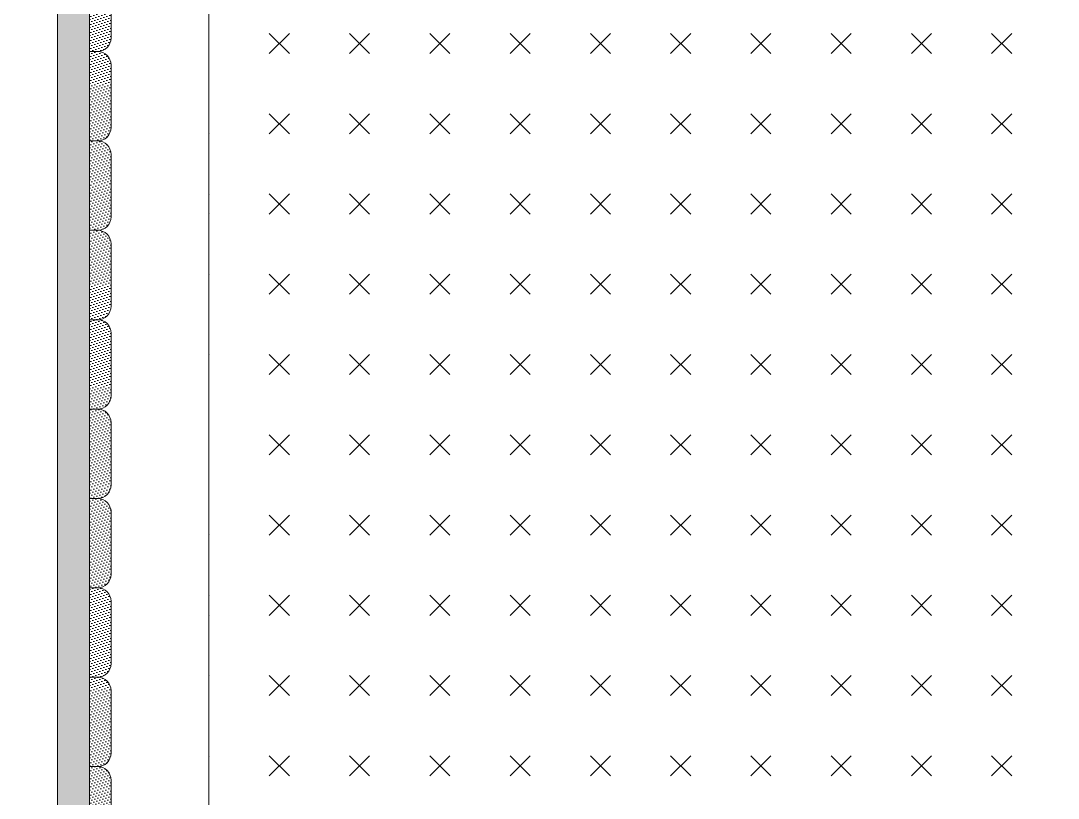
# Model space of a CAD drawing. Header units: millimetres. Extents: x 6676 to 14342, y 3639 to 5293.
# Drawn here: x 6981.9 to 7040, y 4723.4 to 4766.9 of the extents above; entities that cross this region are included whole.
import ezdxf

# ---------------------------------------------------------------- set-up
doc = ezdxf.new("R2010")
doc.units = ezdxf.units.MM
doc.layers.add('1 - bed panels', color=170, linetype='Continuous', lineweight=9)
doc.layers.add('1 - plaster', color=1, linetype='Continuous', lineweight=9)
doc.layers.add('A-dim-work', color=8, linetype='Continuous')
pattern_1 = [(135, (666.09273, -2021.59588), (-0.168379802, -0.056126601), [0, -0.15875])]

# ---------------------------------------------------------------- blocks, each defined once
blk = doc.blocks.new('nhyv')
at = {"layer": '1 - bed panels', "true_color": 0xc2c2c2}
h = blk.add_hatch(dxfattribs=at)
h.set_pattern_fill('CROSS', color=9, scale=0.5, angle=135)
h.set_pattern_definition([(135, (-268.083, -3.452), (-4.490128, 4e-16), [1.5875, -4.7625]), (225, (-268.083, -2.3296), (-4e-16, -4.490128), [1.5875, -4.7625])])
edge = h.paths.add_edge_path()
edge.add_line((59.654, 1298.726), (139.654, 1298.726))
edge.add_arc((139.654, 1293.726), 5, 0, 90, ccw=False)
edge.add_line((144.654, 1293.726), (144.654, 1103.726))
edge.add_arc((139.654, 1103.726), 5, -90, 0, ccw=False)
edge.add_line((139.654, 1098.726), (59.654, 1098.726))
edge.add_arc((59.654, 1103.726), 5, 180, 270, ccw=False)
edge.add_line((54.654, 1103.726), (54.654, 1293.726))
edge.add_arc((59.654, 1293.726), 5, 90, 180, ccw=False)
edge = h.paths.add_edge_path(flags=16)
edge.add_line((134.654, 1290.726), (134.654, 1261.726))
edge.add_arc((131.654, 1261.726), 3, -90, 0, ccw=False)
edge.add_line((131.654, 1258.726), (67.654, 1258.726))
edge.add_arc((67.654, 1261.726), 3, 180, 270, ccw=False)
edge.add_line((64.654, 1261.726), (64.654, 1290.726))
edge.add_arc((67.654, 1290.726), 3, 90, 180, ccw=False)
edge.add_line((67.654, 1293.726), (131.654, 1293.726))
edge.add_arc((131.654, 1290.726), 3, 0, 90, ccw=False)
at = {"layer": '1 - bed panels', "color": 9, "true_color": 0xc2c2c2}
blk.add_lwpolyline([(59.654, 1298.726), (139.654, 1298.726, -0.414214), (144.654, 1293.726), (144.654, 1103.726, -0.414214), (139.654, 1098.726), (59.654, 1098.726, -0.414214), (54.654, 1103.726), (54.654, 1293.726, -0.414214)], format="xyb", close=True, dxfattribs=at)
blk = doc.blocks.new('bed')
at = {"layer": '1 - bed panels', "true_color": 0x334acc}
h = blk.add_hatch(dxfattribs=at)
h.set_pattern_fill('DOTS', color=162, scale=0.1, angle=135, style=0)
h.set_pattern_definition(pattern_1)
edge = h.paths.add_edge_path()
edge.add_line((3, 84.949), (3, 88.449))
edge.add_arc((2.25, 88.449), 0.75, 0, 90)
edge.add_line((2.25, 89.199), (1.8, 89.199))
edge.add_line((1.8, 89.199), (1.8, 84.199))
edge.add_line((1.8, 84.199), (2.25, 84.199))
edge.add_arc((2.25, 84.949), 0.75, 270, 360)
h = blk.add_hatch(dxfattribs=at)
h.set_pattern_fill('DOTS', color=162, scale=0.1, angle=135, style=0)
h.set_pattern_definition(pattern_1)
edge = h.paths.add_edge_path()
edge.add_line((3, 79.949), (3, 83.449))
edge.add_arc((2.25, 83.449), 0.75, 0, 90)
edge.add_line((2.25, 84.199), (1.8, 84.199))
edge.add_line((1.8, 84.199), (1.8, 79.199))
edge.add_line((1.8, 79.199), (2.25, 79.199))
edge.add_arc((2.25, 79.949), 0.75, 270, 360)
h = blk.add_hatch(dxfattribs=at)
h.set_pattern_fill('DOTS', color=162, scale=0.1, angle=135, style=0)
h.set_pattern_definition(pattern_1)
edge = h.paths.add_edge_path()
edge.add_line((3, 74.949), (3, 78.449))
edge.add_arc((2.25, 78.449), 0.75, 0, 90)
edge.add_line((2.25, 79.199), (1.8, 79.199))
edge.add_line((1.8, 79.199), (1.8, 74.199))
edge.add_line((1.8, 74.199), (2.25, 74.199))
edge.add_arc((2.25, 74.949), 0.75, 270, 360)
h = blk.add_hatch(dxfattribs=at)
h.set_pattern_fill('DOTS', color=162, scale=0.1, angle=135, style=0)
h.set_pattern_definition(pattern_1)
edge = h.paths.add_edge_path()
edge.add_line((3, 69.949), (3, 73.449))
edge.add_arc((2.25, 73.449), 0.75, 0, 90)
edge.add_line((2.25, 74.199), (1.8, 74.199))
edge.add_line((1.8, 74.199), (1.8, 69.199))
edge.add_line((1.8, 69.199), (2.25, 69.199))
edge.add_arc((2.25, 69.949), 0.75, 270, 360)
h = blk.add_hatch(dxfattribs=at)
h.set_pattern_fill('DOTS', color=162, scale=0.1, angle=135, style=0)
h.set_pattern_definition(pattern_1)
edge = h.paths.add_edge_path()
edge.add_line((3, 64.949), (3, 68.449))
edge.add_arc((2.25, 68.449), 0.75, 0, 90)
edge.add_line((2.25, 69.199), (1.8, 69.199))
edge.add_line((1.8, 69.199), (1.8, 64.199))
edge.add_line((1.8, 64.199), (2.25, 64.199))
edge.add_arc((2.25, 64.949), 0.75, 270, 360)
h = blk.add_hatch(dxfattribs=at)
h.set_pattern_fill('DOTS', color=162, scale=0.1, angle=135, style=0)
h.set_pattern_definition(pattern_1)
edge = h.paths.add_edge_path()
edge.add_line((3, 59.949), (3, 63.449))
edge.add_arc((2.25, 63.449), 0.75, 0, 90)
edge.add_line((2.25, 64.199), (1.8, 64.199))
edge.add_line((1.8, 64.199), (1.8, 59.199))
edge.add_line((1.8, 59.199), (2.25, 59.199))
edge.add_arc((2.25, 59.949), 0.75, 270, 360)
h = blk.add_hatch(dxfattribs=at)
h.set_pattern_fill('DOTS', color=162, scale=0.1, angle=135, style=0)
h.set_pattern_definition(pattern_1)
edge = h.paths.add_edge_path()
edge.add_line((3, 54.949), (3, 58.449))
edge.add_arc((2.25, 58.449), 0.75, 0, 90)
edge.add_line((2.25, 59.199), (1.8, 59.199))
edge.add_line((1.8, 59.199), (1.8, 54.199))
edge.add_line((1.8, 54.199), (2.25, 54.199))
edge.add_arc((2.25, 54.949), 0.75, 270, 360)
h = blk.add_hatch(dxfattribs=at)
h.set_pattern_fill('DOTS', color=162, scale=0.1, angle=135, style=0)
h.set_pattern_definition(pattern_1)
edge = h.paths.add_edge_path()
edge.add_line((3, 49.949), (3, 53.449))
edge.add_arc((2.25, 53.449), 0.75, 0, 90)
edge.add_line((2.25, 54.199), (1.8, 54.199))
edge.add_line((1.8, 54.199), (1.8, 49.199))
edge.add_line((1.8, 49.199), (2.25, 49.199))
edge.add_arc((2.25, 49.949), 0.75, 270, 360)
h = blk.add_hatch(dxfattribs=at)
h.set_pattern_fill('DOTS', color=162, scale=0.1, angle=135, style=0)
h.set_pattern_definition(pattern_1)
edge = h.paths.add_edge_path()
edge.add_line((3, 44.949), (3, 48.449))
edge.add_arc((2.25, 48.449), 0.75, 0, 90)
edge.add_line((2.25, 49.199), (1.8, 49.199))
edge.add_line((1.8, 49.199), (1.8, 44.199))
edge.add_line((1.8, 44.199), (2.25, 44.199))
edge.add_arc((2.25, 44.949), 0.75, 270, 360)
h = blk.add_hatch(dxfattribs=at)
h.set_pattern_fill('DOTS', color=162, scale=0.1, angle=135, style=0)
h.set_pattern_definition(pattern_1)
edge = h.paths.add_edge_path()
edge.add_line((3, 39.949), (3, 43.449))
edge.add_arc((2.25, 43.449), 0.75, 0, 90)
edge.add_line((2.25, 44.199), (1.8, 44.199))
edge.add_line((1.8, 44.199), (1.8, 39.199))
edge.add_line((1.8, 39.199), (2.25, 39.199))
edge.add_arc((2.25, 39.949), 0.75, 270, 360)
at = {"layer": '1 - plaster', "true_color": 0xe0a352}
blk.add_hatch(color=33, dxfattribs=at).paths.add_polyline_path([(0, 9), (1.8, 9), (1.8, 220), (0, 220)])
at = {"layer": '1 - bed panels'}
for points in [[(3, 84.949), (3, 88.449, 0.414214), (2.25, 89.199), (1.8, 89.199), (1.8, 84.199), (2.25, 84.199, 0.414214)], [(3, 79.949), (3, 83.449, 0.414214), (2.25, 84.199), (1.8, 84.199), (1.8, 79.199), (2.25, 79.199, 0.414214)], [(3, 74.949), (3, 78.449, 0.414214), (2.25, 79.199), (1.8, 79.199), (1.8, 74.199), (2.25, 74.199, 0.414214)], [(3, 69.949), (3, 73.449, 0.414214), (2.25, 74.199), (1.8, 74.199), (1.8, 69.199), (2.25, 69.199, 0.414214)], [(3, 64.949), (3, 68.449, 0.414214), (2.25, 69.199), (1.8, 69.199), (1.8, 64.199), (2.25, 64.199, 0.414214)], [(3, 59.949), (3, 63.449, 0.414214), (2.25, 64.199), (1.8, 64.199), (1.8, 59.199), (2.25, 59.199, 0.414214)], [(3, 54.949), (3, 58.449, 0.414214), (2.25, 59.199), (1.8, 59.199), (1.8, 54.199), (2.25, 54.199, 0.414214)], [(3, 49.949), (3, 53.449, 0.414214), (2.25, 54.199), (1.8, 54.199), (1.8, 49.199), (2.25, 49.199, 0.414214)], [(3, 44.949), (3, 48.449, 0.414214), (2.25, 49.199), (1.8, 49.199), (1.8, 44.199), (2.25, 44.199, 0.414214)], [(3, 39.949), (3, 43.449, 0.414214), (2.25, 44.199), (1.8, 44.199), (1.8, 39.199), (2.25, 39.199, 0.414214)]]:
    blk.add_lwpolyline(points, format="xyb", close=True, dxfattribs=at)
at = {"layer": '1 - plaster'}
blk.add_lwpolyline([(1.8, 220), (0, 220), (0, 9), (1.8, 9), (1.8, 220)], dxfattribs=at)
blk = doc.blocks.new('det2')
at = {"layer": '1 - bed panels', "true_color": 0xc2c2c2}
h = blk.add_hatch(dxfattribs=at)
h.set_pattern_fill('LINE', color=9, scale=1.575, angle=-90)
h.set_pattern_definition([(270, (-7406.43, -5143.807), (5.000625, -2e-15), [])])
edge = h.paths.add_edge_path()
edge.add_arc((3.6604, 8.7615), 9.4954, 98.13188, 262.42821)
edge.add_line((2.4092, -0.6511), (2.3173, 18.1614))
edge = h.paths.add_edge_path()
edge.add_arc((-158.6989, -60.6017), 2, 360, 360.18959)
edge.add_line((-156.699, -60.5951), (-156.6989, -60.6017))

msp = doc.modelspace()

# ---------------------------------------------------------------- block references
msp.add_blockref('nhyv', (6937.794, 3600.752))
at = {"layer": 'A-dim-work'}
msp.add_blockref('bed', (6983.968, 4680.978), dxfattribs=at)
at = {"layer": 'A-dim-work', "xscale": 10, "yscale": 10, "zscale": 10}
msp.add_blockref('det2', (8242.848, 4669.852), dxfattribs=at)

doc.saveas('drawing.dxf')
